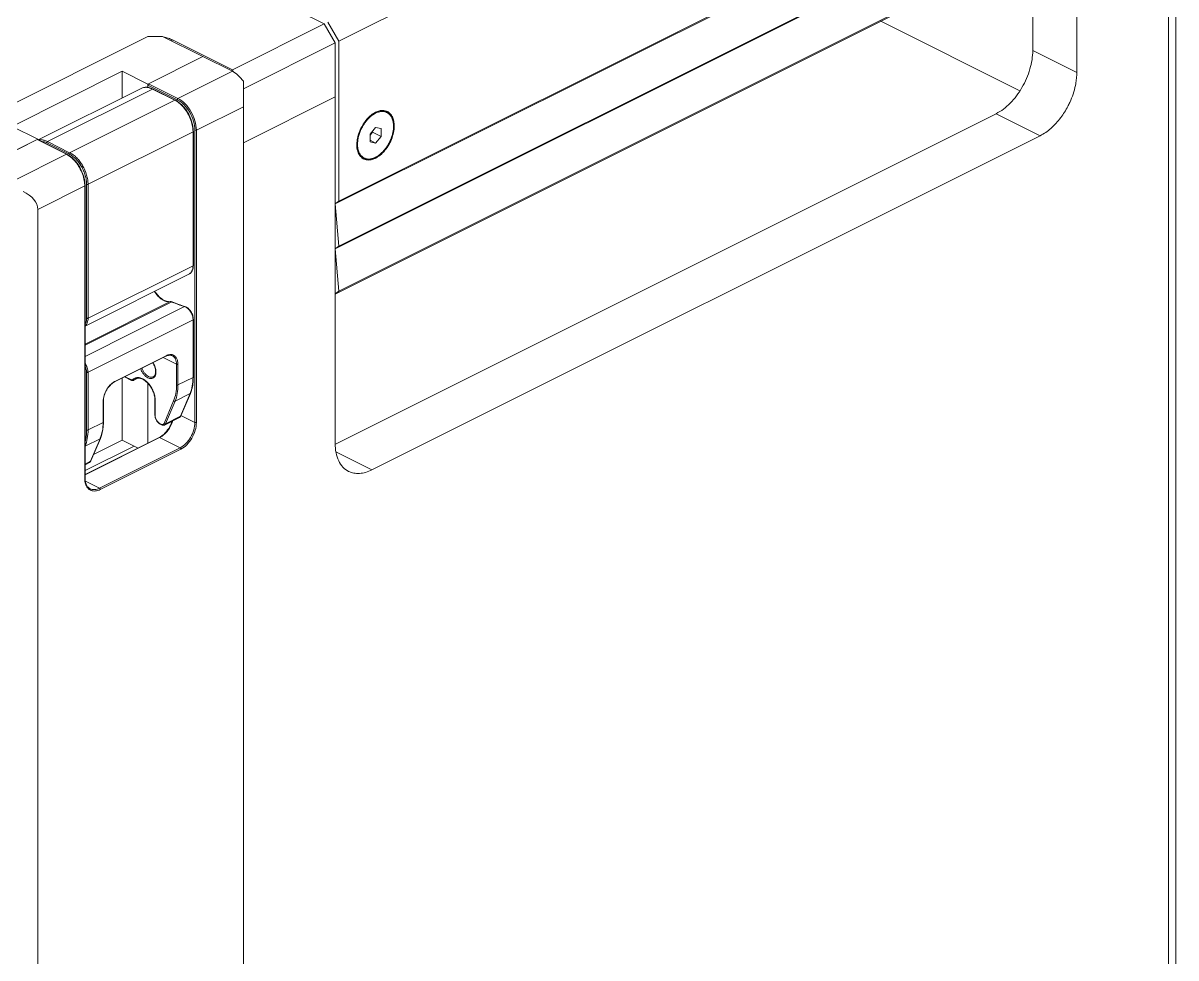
# Model space of a CAD drawing. Header units: millimetres. Extents: x 0 to 9253, y 0 to 2730.
# Drawn here: x 2019.2 to 2241.2, y 2056.6 to 2236.6 of the extents above; entities that cross this region are included whole.
import ezdxf

# ---------------------------------------------------------------- set-up
doc = ezdxf.new("R2010")
doc.units = ezdxf.units.MM
doc.layers.get('0').update_dxf_attribs({"lineweight": 13})

msp = doc.modelspace()

# ---------------------------------------------------------------- linework, layer by layer
for p, q in [((2241.21, 1870.95), (2241.21, 2315.22)), ((2221.41, 2303.87), (2079.99, 2233.16)), ((2239.79, 2302.66), (2239.79, 1883.51)), ((2222.11, 2293.82), (2222.11, 2227.14)), ((2220.7, 2272.52), (2079.28, 2201.81)), ((2221.41, 2273.04), (2079.99, 2202.33)), ((2220.7, 2263.88), (2079.28, 2193.17)), ((2221.41, 2264.39), (2079.99, 2193.68)), ((2220.4, 2255.01), (2079.28, 2184.45)), ((2221.41, 2255.74), (2079.99, 2185.03)), ((2213.63, 2251.62), (2213.63, 2231.38)), ((2077.16, 2236.46), (2054.53, 2247.78)), ((2059.48, 2227.62), (2077.16, 2236.46)), ((2077.16, 2236.46), (2079.28, 2232.8)), ((2079.99, 2233.16), (2077.86, 2236.82)), ((2211.16, 2223.61), (2184.37, 2237)), ((2043.22, 2234.07), (2003.62, 2214.27)), ((2046.04, 2234.07), (2043.22, 2234.07)), ((2046.04, 2234.07), (2053.82, 2230.18)), ((2047.81, 2233.18), (2047.81, 2233.46)), ((2047.81, 2233.46), (2059.48, 2227.62)), ((2061.6, 2223.96), (2079.28, 2232.8)), ((2079.28, 2222.41), (2079.28, 2232.8)), ((2079.99, 2202.33), (2079.99, 2233.16)), ((2043.22, 2224.87), (2053.82, 2230.18)), ((2053.82, 2230.18), (2043.36, 2224.94)), ((2053.82, 2230.18), (2059.48, 2227.35)), ((2213.63, 2231.38), (2222.11, 2227.14)), ((2017.05, 2216.74), (2038.27, 2227.35)), ((2038.27, 2227.35), (2038.27, 2222.24)), ((2043.22, 2224.87), (2038.27, 2227.35)), ((2049.01, 2222.11), (2059.48, 2227.35)), ((2059.72, 2227.21), (2059.48, 2227.62)), ((2043.22, 2224.25), (2043.22, 2224.87)), ((2043.36, 2224.94), (2049.01, 2222.11)), ((2061.6, 1781.15), (2061.6, 2225.42)), ((2041.9, 2224.06), (2022.07, 2214.14)), ((2044.13, 2223.92), (2023.91, 2213.81)), ((2043.22, 2224.7), (2048.87, 2221.87)), ((2044.13, 2223.92), (2048.38, 2221.8)), ((2044.22, 2223.92), (2048.47, 2221.8)), ((2048.38, 2221.8), (2028.15, 2211.68)), ((2061.6, 2220.54), (2052.55, 2216.02)), ((2079.28, 2222.41), (2061.6, 2213.57)), ((2061.6, 2213.57), (2079.28, 2222.41)), ((2079.28, 2155.72), (2079.28, 2222.41)), ((2079.35, 2155.58), (2206.56, 2219.19)), ((2089.22, 2219.55), (2089.16, 2219.58)), ((2206.56, 2219.19), (2215.04, 2214.94)), ((2022, 2214.27), (2017.05, 2216.74)), ((2052.27, 2216.02), (2052.27, 2159.72)), ((2052.55, 2216.02), (2052.55, 2159.72)), ((2087.06, 2216.54), (2086, 2215.26)), ((2088.12, 2216.32), (2087.06, 2216.54)), ((2088.12, 2214.82), (2088.12, 2216.32)), ((2011.4, 2208.96), (2022, 2214.27)), ((2021.86, 2214.19), (2011.4, 2208.96)), ((2027.52, 2211.37), (2021.86, 2214.19)), ((2027.61, 2211.37), (2021.95, 2214.2)), ((2022, 2214.2), (2022, 2214.27)), ((2028.15, 2211.68), (2023.91, 2213.81)), ((2051.91, 2215.7), (2031.69, 2205.59)), ((2051.91, 2215.7), (2051.91, 2189.92)), ((2051.97, 2215.77), (2051.97, 2189.99)), ((2086, 2215.04), (2086.49, 2215.64)), ((2086, 2215.26), (2086, 2213.76)), ((2087.06, 2213.54), (2086, 2214.07)), ((2086, 2213.76), (2087.06, 2213.54)), ((2215.04, 2214.94), (2086.35, 2150.6)), ((2086.49, 2215.64), (2086.49, 2215.86)), ((2088.12, 2214.82), (2086.49, 2215.64)), ((2087.06, 2213.54), (2088.12, 2214.82)), ((2028.01, 2211.44), (2023.77, 2213.56)), ((2017.05, 2206.13), (2027.52, 2211.37)), ((2084.75, 2210.6), (2084.69, 2210.63)), ((2022, 2200.74), (2031.05, 2205.27)), ((2031.05, 2148.98), (2031.05, 2205.27)), ((2031.11, 2149.05), (2031.11, 2205.34)), ((2031.41, 2179.81), (2031.41, 2205.59)), ((2031.69, 2179.81), (2031.69, 2205.59)), ((2022, 1763.4), (2022, 2200.74)), ((2079.28, 2201.81), (2079.99, 2202.33)), ((2079.99, 2193.68), (2079.28, 2201.81)), ((2079.28, 2193.17), (2079.99, 2193.68)), ((2079.99, 2185.03), (2079.28, 2193.17)), ((2031.69, 2179.81), (2051.91, 2189.92)), ((2031.11, 2178.28), (2051.13, 2188.29)), ((2079.28, 2184.52), (2079.99, 2185.03)), ((2047.51, 2183), (2031.11, 2174.79)), ((2047.81, 2182.95), (2031.11, 2174.6)), ((2047.51, 2183), (2047.61, 2183)), ((2047.61, 2183), (2047.71, 2182.99)), ((2047.71, 2182.99), (2047.81, 2182.95)), ((2050.28, 2182.05), (2031.11, 2172.46)), ((2051.91, 2179.52), (2031.69, 2169.41)), ((2051.91, 2179.52), (2051.91, 2168.4)), ((2051.97, 2179.59), (2051.97, 2168.47)), ((2036.8, 2167.53), (2046.7, 2172.48)), ((2036.85, 2167.64), (2046.75, 2172.59)), ((2046.18, 2172.22), (2048.73, 2170.95)), ((2031.41, 2158.29), (2031.41, 2169.41)), ((2031.69, 2158.29), (2031.69, 2169.41)), ((2048.73, 2170.95), (2048.73, 2166.95)), ((2049.01, 2170.95), (2049.01, 2166.95)), ((2038.27, 2168.26), (2038.27, 2156.33)), ((2039.95, 2167.89), (2038.74, 2168.5)), ((2039.9, 2168), (2038.82, 2168.54)), ((2039.98, 2167.96), (2039.9, 2168)), ((2041.25, 2168.25), (2040.49, 2167.87)), ((2041.19, 2168.24), (2040.58, 2167.93)), ((2043.22, 2155.75), (2043.22, 2167.29)), ((2051.91, 2168.4), (2049.01, 2166.95)), ((2051.34, 2165.28), (2048.44, 2163.83)), ((2051.34, 2165.28), (2049.5, 2160.92)), ((2051.4, 2165.33), (2049.55, 2160.98)), ((2034.59, 2159.74), (2034.59, 2163.73)), ((2034.65, 2159.81), (2034.65, 2163.81)), ((2044.57, 2161.16), (2044.57, 2164.01)), ((2044.63, 2161.09), (2044.63, 2163.94)), ((2048.17, 2163.89), (2046.32, 2159.54)), ((2048.44, 2163.83), (2046.6, 2159.47)), ((2046.39, 2159.24), (2049.29, 2160.69)), ((2049.5, 2160.92), (2046.6, 2159.47)), ((2052.27, 2159.72), (2049.59, 2161.06)), ((2031.69, 2158.29), (2034.59, 2159.74)), ((2045.8, 2159.38), (2045.55, 2159.5)), ((2045.86, 2159.27), (2045.6, 2159.4)), ((2045.89, 2159.34), (2045.8, 2159.38)), ((2045.39, 2156.83), (2031.11, 2149.69)), ((2045.48, 2156.83), (2031.11, 2149.64)), ((2034.02, 2156.61), (2031.12, 2155.16)), ((2032.17, 2152.26), (2034.02, 2156.61)), ((2032.23, 2152.32), (2034.07, 2156.67)), ((2032.76, 2153.58), (2038.27, 2156.33)), ((2041.33, 2154.8), (2038.27, 2156.33)), ((2049.44, 2154.85), (2045.48, 2156.83)), ((2040.55, 2155.19), (2031.11, 2150.47)), ((2049.44, 2154.85), (2033.88, 2147.07)), ((2049.58, 2154.6), (2034.02, 2146.82)), ((2079.44, 2154.05), (2086.35, 2150.6)), ((2032.17, 2152.26), (2031.11, 2151.73)), ((2031.97, 2152.03), (2031.11, 2151.6)), ((2032.12, 2152.17), (2032.17, 2152.26)), ((2033.88, 2147.07), (2031.17, 2148.42))]:
    msp.add_line(p, q)
for centre, radius, start, end in [((2045.14, 2227.27), 6.76, 78.287, 79.6974), ((2046.56, 2218.16), 4.07, 62.3934, 63.4323), ((2089.75, 2214.46), 5.69, 128.2599, 129.6343), ((2089.6, 2214.66), 5.44, 125.8908, 128.2677), ((2089.5, 2214.67), 5.23, 125.1247, 128.4639), ((2089.32, 2214.91), 4.93, 124.7607, 125.0863), ((2088.42, 2217.78), 1.84, 61.3574, 68.6979), ((2088.38, 2217.87), 1.88, 63.4332, 65.4473), ((2088.48, 2217.88), 1.92, 63.4463, 68.1866), ((2088.11, 2218.04), 1.95, 53.4328, 54.0636), ((2091.04, 2213.17), 7.52, 140.3356, 143.0365), ((2046.59, 2215.7), 5.33, 0.0013, 0.7243), ((2088.91, 2213.24), 5.46, 178.652, 179.9954), ((2088.73, 2213.24), 5.28, 179.9973, 181.2288), ((2025.71, 2207.76), 4.03, 62.4178, 63.4323), ((2085.62, 2212.43), 2.03, 226.6068, 227.2664), ((2085.58, 2212.39), 1.97, 227.2362, 232.7279), ((2085.55, 2212.35), 1.92, 232.7352, 234.9497), ((2085.54, 2212.33), 1.9, 234.9494, 239.3013), ((2085.64, 2212.21), 1.93, 234.0578, 240.8405), ((2085.53, 2212.32), 1.88, 239.3074, 243.4307), ((2085.29, 2212.39), 1.94, 249.0906, 251.2504), ((2085.3, 2212.44), 1.99, 251.2752, 258.3196), ((2085.59, 2212.28), 1.88, 241.3639, 243.4327), ((2085.63, 2212.19), 1.92, 240.8526, 243.4423), ((2085.62, 2212.35), 1.95, 243.4489, 250.2702), ((2085.63, 2212.2), 1.92, 243.4435, 246.2621), ((2085.32, 2212.54), 2.09, 258.3338, 264.1538), ((2025.78, 2205.27), 5.28, 0.0013, 0.7072), ((2047.57, 2182.89), 0.124, 99.1848, 116.5408), ((2058.25, 2207.48), 26.66, 246.9358, 247.1032), ((2049.89, 2180.79), 1.31, 69.9056, 72.9919), ((2049.85, 2180.67), 1.44, 65.3095, 69.903), ((2049.56, 2179.51), 2.36, 1.8178, 5.5244), ((2049.76, 2179.52), 2.16, 0.0079, 1.7774), ((2038.03, 2165.27), 2.64, 116.576, 118.6779), ((2045.86, 2167.6), 5.96, 337.0174, 337.6875), ((2038.02, 2163.73), 3.43, 178.7928, 179.9964), ((2040.94, 2163.94), 3.69, 0.0031, 1.1199), ((2028.53, 2158.94), 5.96, 337.0174, 337.6875), ((2031.8, 2152.37), 0.377, 296.5737, 301.4529)]:
    msp.add_arc(centre, radius, start, end)
msp.add_ellipse((2014.93, 2200.74), major_axis=(7.07, 0), ratio=0.612372, start_param=0, end_param=0.927295)
for points, knots in [([(2046.51, 2233.89), (2046.63, 2233.87), (2047.08, 2233.76), (2047.51, 2233.61), (2047.81, 2233.46)], [0, 0, 0, 0, 0.266544, 1, 1, 1, 1]), ([(2206.56, 2219.19), (2207.56, 2219.69), (2209.48, 2221.19), (2211.7, 2224.18), (2213.21, 2227.67), (2213.63, 2230.18), (2213.63, 2231.38)], [0, 0, 0, 0, 0.229704, 0.488217, 0.753177, 1, 1, 1, 1]), ([(2059.48, 2227.35), (2059.89, 2227.14), (2060.68, 2226.57), (2061.31, 2225.84), (2061.6, 2225.42)], [0, 0, 0, 0, 0.472498, 1, 1, 1, 1]), ([(2222.11, 2227.14), (2222.11, 2227.03), (2222.11, 2226.55), (2222.07, 2226.08), (2222.02, 2225.72)], [0, 0, 0, 0, 0.244018, 1, 1, 1, 1]), ([(2043.22, 2224.7), (2043.22, 2224.77), (2043.26, 2224.87), (2043.34, 2224.93), (2043.36, 2224.94)], [0, 0, 0, 0, 0.766847, 1, 1, 1, 1]), ([(2222.02, 2225.72), (2221.98, 2225.36), (2221.73, 2223.87), (2221.24, 2222.42), (2220.76, 2221.37)], [0, 0, 0, 0, 0.241616, 1, 1, 1, 1]), ([(2043.22, 2224.25), (2042.99, 2224.28), (2042.64, 2224.29), (2042.2, 2224.19), (2042, 2224.11), (2041.9, 2224.06)], [0, 0, 0, 0, 0.510907, 0.756912, 1, 1, 1, 1]), ([(2041.9, 2224.06), (2042, 2224.11), (2042.2, 2224.19), (2042.64, 2224.28), (2042.99, 2224.27), (2043.21, 2224.23)], [0, 0, 0, 0, 0.240097, 0.484545, 1, 1, 1, 1]), ([(2043.21, 2224.23), (2043.29, 2224.22), (2043.61, 2224.15), (2043.91, 2224.03), (2044.13, 2223.92)], [0, 0, 0, 0, 0.237989, 1, 1, 1, 1]), ([(2044.22, 2223.92), (2044.14, 2223.96), (2043.82, 2224.11), (2043.47, 2224.21), (2043.22, 2224.25)], [0, 0, 0, 0, 0.261959, 1, 1, 1, 1]), ([(2044.22, 2223.92), (2044.21, 2223.93), (2044.18, 2223.93), (2044.15, 2223.92), (2044.13, 2223.92)], [0, 0, 0, 0, 0.463901, 1, 1, 1, 1]), ([(2048.47, 2221.8), (2048.45, 2221.81), (2048.42, 2221.81), (2048.39, 2221.8), (2048.38, 2221.8)], [0, 0, 0, 0, 0.463901, 1, 1, 1, 1]), ([(2048.44, 2221.76), (2048.72, 2221.62), (2049.27, 2221.24), (2049.75, 2220.78), (2049.98, 2220.53)], [0, 0, 0, 0, 0.478363, 1, 1, 1, 1]), ([(2048.47, 2221.8), (2048.71, 2221.68), (2049.19, 2221.38), (2049.84, 2220.8), (2050.44, 2220.11), (2050.97, 2219.31), (2051.4, 2218.45), (2051.72, 2217.56), (2051.92, 2216.66), (2051.97, 2216.06), (2051.97, 2215.77)], [0, 0, 0, 0, 0.111375, 0.23124, 0.357953, 0.489098, 0.621798, 0.753029, 0.879909, 1, 1, 1, 1]), ([(2049.01, 2222.11), (2048.99, 2222.1), (2048.92, 2222.04), (2048.87, 2221.94), (2048.87, 2221.87)], [0, 0, 0, 0, 0.233153, 1, 1, 1, 1]), ([(2048.87, 2221.87), (2049.36, 2221.63), (2050.28, 2220.91), (2051.34, 2219.48), (2052.07, 2217.8), (2052.27, 2216.6), (2052.27, 2216.02)], [0, 0, 0, 0, 0.229686, 0.488208, 0.753177, 1, 1, 1, 1]), ([(2049.01, 2222.11), (2049.52, 2221.86), (2050.48, 2221.11), (2051.59, 2219.62), (2052.34, 2217.87), (2052.55, 2216.62), (2052.55, 2216.02)], [0, 0, 0, 0, 0.229704, 0.488217, 0.753177, 1, 1, 1, 1]), ([(2049.98, 2220.53), (2050.27, 2220.2), (2050.8, 2219.48), (2051.41, 2218.28), (2051.8, 2217.03), (2051.91, 2216.18), (2051.91, 2215.77)], [0, 0, 0, 0, 0.252109, 0.510488, 0.763386, 1, 1, 1, 1]), ([(2220.76, 2221.37), (2220.64, 2221.11), (2220.14, 2220.09), (2219.53, 2219.12), (2219.02, 2218.43)], [0, 0, 0, 0, 0.251929, 1, 1, 1, 1]), ([(2083.59, 2213.31), (2083.59, 2213.55), (2083.63, 2214.05), (2083.77, 2214.81), (2084.01, 2215.57), (2084.32, 2216.31), (2084.72, 2217.03), (2085.17, 2217.68), (2085.68, 2218.27), (2086.05, 2218.61), (2086.25, 2218.76)], [0, 0, 0, 0, 0.116907, 0.240164, 0.367985, 0.498278, 0.628804, 0.757309, 0.881663, 1, 1, 1, 1]), ([(2085.68, 2218.43), (2085.64, 2218.4), (2085.49, 2218.25), (2085.36, 2218.09), (2085.26, 2217.97)], [0, 0, 0, 0, 0.246745, 1, 1, 1, 1]), ([(2086.12, 2218.84), (2086.08, 2218.81), (2085.93, 2218.68), (2085.78, 2218.54), (2085.68, 2218.43)], [0, 0, 0, 0, 0.24579, 1, 1, 1, 1]), ([(2087.06, 2219.46), (2087, 2219.43), (2086.78, 2219.31), (2086.56, 2219.18), (2086.41, 2219.06)], [0, 0, 0, 0, 0.242303, 1, 1, 1, 1]), ([(2086.5, 2219.12), (2086.72, 2219.27), (2087.07, 2219.46), (2087.55, 2219.64), (2087.89, 2219.72), (2088.23, 2219.76), (2088.56, 2219.75), (2088.87, 2219.69), (2089.07, 2219.62), (2089.16, 2219.58)], [0, 0, 0, 0, 0.285602, 0.418282, 0.544367, 0.664463, 0.779523, 0.89084, 1, 1, 1, 1]), ([(2086.51, 2218.96), (2086.56, 2218.99), (2086.73, 2219.11), (2086.92, 2219.22), (2087.06, 2219.29)], [0, 0, 0, 0, 0.25686, 1, 1, 1, 1]), ([(2088.08, 2219.79), (2088, 2219.78), (2087.64, 2219.71), (2087.3, 2219.58), (2087.06, 2219.46)], [0, 0, 0, 0, 0.236919, 1, 1, 1, 1]), ([(2087.06, 2219.29), (2087.23, 2219.37), (2087.58, 2219.52), (2088.11, 2219.63), (2088.54, 2219.63), (2088.87, 2219.57), (2089.02, 2219.52), (2089.09, 2219.49)], [0, 0, 0, 0, 0.27762, 0.533991, 0.772574, 0.887246, 1, 1, 1, 1]), ([(2087.91, 2219.76), (2088.02, 2219.77), (2088.24, 2219.79), (2088.57, 2219.77), (2088.88, 2219.7), (2089.07, 2219.62), (2089.16, 2219.58)], [0, 0, 0, 0, 0.262764, 0.514902, 0.759437, 1, 1, 1, 1]), ([(2089.19, 2219.67), (2089.02, 2219.74), (2088.65, 2219.83), (2088.27, 2219.81), (2088.08, 2219.79)], [0, 0, 0, 0, 0.485801, 1, 1, 1, 1]), ([(2088.08, 2219.79), (2088.18, 2219.79), (2088.37, 2219.79), (2088.65, 2219.76), (2088.91, 2219.69), (2089.08, 2219.62), (2089.16, 2219.58)], [0, 0, 0, 0, 0.25851, 0.509854, 0.756213, 1, 1, 1, 1]), ([(2089.22, 2219.55), (2089.33, 2219.5), (2089.53, 2219.37), (2089.79, 2219.13), (2090.03, 2218.84), (2090.22, 2218.51), (2090.37, 2218.13), (2090.51, 2217.56), (2090.55, 2217.11), (2090.55, 2216.81)], [0, 0, 0, 0, 0.109295, 0.220481, 0.335288, 0.455152, 0.581136, 0.713876, 1, 1, 1, 1]), ([(2089.58, 2219.32), (2089.56, 2219.34), (2089.46, 2219.45), (2089.35, 2219.54), (2089.27, 2219.6)], [0, 0, 0, 0, 0.253699, 1, 1, 1, 1]), ([(2089.31, 2219.39), (2089.4, 2219.34), (2089.59, 2219.22), (2089.83, 2218.99), (2090.04, 2218.71), (2090.28, 2218.27), (2090.43, 2217.76), (2090.51, 2217.21), (2090.52, 2216.92), (2090.52, 2216.77)], [0, 0, 0, 0, 0.10757, 0.217576, 0.331792, 0.451625, 0.711134, 0.852033, 1, 1, 1, 1]), ([(2090.66, 2216.84), (2090.66, 2217.15), (2090.61, 2217.75), (2090.36, 2218.55), (2089.94, 2219.2), (2089.55, 2219.5), (2089.34, 2219.6)], [0, 0, 0, 0, 0.289694, 0.549612, 0.782838, 1, 1, 1, 1]), ([(2219.02, 2218.43), (2218.46, 2217.68), (2217.26, 2216.36), (2215.79, 2215.32), (2215.04, 2214.94)], [0, 0, 0, 0, 0.526526, 1, 1, 1, 1]), ([(2085.04, 2217.69), (2084.56, 2217.05), (2083.98, 2215.99), (2083.55, 2214.49), (2083.46, 2213.73), (2083.45, 2213.37)], [0, 0, 0, 0, 0.512552, 0.763707, 1, 1, 1, 1]), ([(2090.52, 2216.77), (2090.52, 2216.57), (2090.5, 2216.14), (2090.39, 2215.5), (2090.22, 2214.85), (2089.98, 2214.21), (2089.69, 2213.58), (2089.34, 2212.98), (2088.95, 2212.42), (2088.52, 2211.91), (2088.06, 2211.47), (2087.58, 2211.1), (2087.09, 2210.8), (2086.6, 2210.59), (2086.11, 2210.47), (2085.64, 2210.44), (2085.2, 2210.51), (2084.93, 2210.62), (2084.81, 2210.69)], [0, 0, 0, 0, 0.064948, 0.133037, 0.203563, 0.275721, 0.348622, 0.421347, 0.492986, 0.562675, 0.629642, 0.693251, 0.753052, 0.808847, 0.860748, 0.909246, 0.955242, 1, 1, 1, 1]), ([(2084.86, 2210.44), (2084.99, 2210.38), (2085.28, 2210.29), (2085.91, 2210.24), (2086.77, 2210.44), (2087.77, 2211.01), (2088.7, 2211.87), (2089.52, 2212.97), (2090.15, 2214.22), (2090.56, 2215.52), (2090.66, 2216.41), (2090.66, 2216.84)], [0, 0, 0, 0, 0.044797, 0.091258, 0.1928, 0.309534, 0.4406, 0.581646, 0.72641, 0.867974, 1, 1, 1, 1]), ([(2090.55, 2216.81), (2090.55, 2216.61), (2090.53, 2216.2), (2090.43, 2215.57), (2090.27, 2214.94), (2090.05, 2214.31), (2089.77, 2213.69), (2089.44, 2213.1), (2089.07, 2212.55), (2088.67, 2212.04), (2088.23, 2211.58), (2087.76, 2211.19), (2087.29, 2210.87), (2086.8, 2210.63), (2086.32, 2210.46), (2085.85, 2210.39), (2085.39, 2210.4), (2085.1, 2210.46), (2084.96, 2210.51)], [0, 0, 0, 0, 0.063946, 0.130778, 0.199896, 0.270609, 0.342138, 0.413677, 0.484417, 0.553583, 0.620474, 0.684495, 0.745207, 0.802368, 0.855981, 0.906339, 0.954046, 1, 1, 1, 1]), ([(2021.86, 2214.19), (2021.87, 2214.2), (2021.9, 2214.21), (2021.93, 2214.21), (2021.95, 2214.2)], [0, 0, 0, 0, 0.281659, 1, 1, 1, 1]), ([(2022.56, 2214.15), (2022.52, 2214.15), (2022.38, 2214.15), (2022.24, 2214.13), (2022.14, 2214.11)], [0, 0, 0, 0, 0.254443, 1, 1, 1, 1]), ([(2023.91, 2213.81), (2023.69, 2213.92), (2023.25, 2214.09), (2022.78, 2214.15), (2022.56, 2214.15)], [0, 0, 0, 0, 0.524539, 1, 1, 1, 1]), ([(2023.77, 2213.56), (2023.58, 2213.66), (2023.19, 2213.81), (2022.77, 2213.89), (2022.57, 2213.89)], [0, 0, 0, 0, 0.522648, 1, 1, 1, 1]), ([(2023.77, 2213.56), (2023.77, 2213.61), (2023.79, 2213.69), (2023.85, 2213.77), (2023.89, 2213.8), (2023.91, 2213.81)], [0, 0, 0, 0, 0.509738, 0.769361, 1, 1, 1, 1]), ([(2051.97, 2215.77), (2051.97, 2215.76), (2051.96, 2215.72), (2051.93, 2215.71), (2051.91, 2215.7)], [0, 0, 0, 0, 0.43201, 1, 1, 1, 1]), ([(2086, 2215.04), (2086.07, 2215.14), (2086.21, 2215.35), (2086.32, 2215.58), (2086.36, 2215.7)], [0, 0, 0, 0, 0.497407, 1, 1, 1, 1]), ([(2028.01, 2211.44), (2028.01, 2211.49), (2028.04, 2211.57), (2028.1, 2211.64), (2028.13, 2211.67), (2028.15, 2211.68)], [0, 0, 0, 0, 0.509738, 0.769361, 1, 1, 1, 1]), ([(2031.41, 2205.59), (2031.41, 2205.87), (2031.36, 2206.45), (2031.16, 2207.32), (2030.85, 2208.19), (2030.43, 2209.03), (2029.92, 2209.8), (2029.34, 2210.48), (2028.71, 2211.03), (2028.25, 2211.32), (2028.01, 2211.44)], [0, 0, 0, 0, 0.119775, 0.246813, 0.378463, 0.511666, 0.643235, 0.770119, 0.889679, 1, 1, 1, 1]), ([(2031.69, 2205.59), (2031.69, 2205.88), (2031.64, 2206.49), (2031.44, 2207.39), (2031.11, 2208.3), (2030.67, 2209.17), (2030.14, 2209.98), (2029.53, 2210.68), (2028.88, 2211.26), (2028.4, 2211.56), (2028.15, 2211.68)], [0, 0, 0, 0, 0.119775, 0.246813, 0.378463, 0.511666, 0.643235, 0.770119, 0.889679, 1, 1, 1, 1]), ([(2083.45, 2213.13), (2083.45, 2212.96), (2083.5, 2212.35), (2083.66, 2211.75), (2083.88, 2211.36)], [0, 0, 0, 0, 0.272612, 1, 1, 1, 1]), ([(2084.69, 2210.64), (2084.6, 2210.68), (2084.44, 2210.79), (2084.21, 2210.99), (2084.01, 2211.23), (2083.84, 2211.51), (2083.7, 2211.81), (2083.55, 2212.27), (2083.49, 2212.64), (2083.47, 2212.89)], [0, 0, 0, 0, 0.110125, 0.222258, 0.337864, 0.458164, 0.584087, 0.716234, 1, 1, 1, 1]), ([(2084.81, 2210.69), (2084.71, 2210.74), (2084.53, 2210.86), (2084.28, 2211.1), (2084.07, 2211.37), (2083.84, 2211.81), (2083.68, 2212.32), (2083.6, 2212.87), (2083.59, 2213.16), (2083.59, 2213.31)], [0, 0, 0, 0, 0.10757, 0.217576, 0.331792, 0.451625, 0.711134, 0.852033, 1, 1, 1, 1]), ([(2084.23, 2210.96), (2084.15, 2211.03), (2084.01, 2211.19), (2083.89, 2211.37), (2083.83, 2211.46)], [0, 0, 0, 0, 0.490337, 1, 1, 1, 1]), ([(2027.52, 2211.37), (2027.53, 2211.37), (2027.55, 2211.38), (2027.59, 2211.38), (2027.61, 2211.37)], [0, 0, 0, 0, 0.281659, 1, 1, 1, 1]), ([(2028.61, 2210.61), (2028.53, 2210.68), (2028.21, 2210.95), (2027.86, 2211.19), (2027.58, 2211.33)], [0, 0, 0, 0, 0.26204, 1, 1, 1, 1]), ([(2027.61, 2211.37), (2028.11, 2211.12), (2029.06, 2210.38), (2030.16, 2208.9), (2030.91, 2207.18), (2031.11, 2205.94), (2031.11, 2205.34)], [0, 0, 0, 0, 0.23107, 0.488981, 0.753017, 1, 1, 1, 1]), ([(2031.01, 2205.97), (2030.9, 2206.85), (2030.33, 2208.56), (2029.27, 2210.02), (2028.61, 2210.61)], [0, 0, 0, 0, 0.501968, 1, 1, 1, 1]), ([(2084.69, 2210.63), (2084.61, 2210.67), (2084.45, 2210.77), (2084.24, 2210.94), (2084.05, 2211.14), (2083.93, 2211.29), (2083.88, 2211.37)], [0, 0, 0, 0, 0.243902, 0.490326, 0.741644, 1, 1, 1, 1]), ([(2083.88, 2211.36), (2083.96, 2211.22), (2084.14, 2210.95), (2084.38, 2210.74), (2084.51, 2210.64)], [0, 0, 0, 0, 0.512946, 1, 1, 1, 1]), ([(2031.05, 2205.33), (2031.05, 2205.39), (2031.05, 2205.6), (2031.03, 2205.81), (2031.01, 2205.97)], [0, 0, 0, 0, 0.244727, 1, 1, 1, 1]), ([(2031.05, 2205.27), (2031.06, 2205.27), (2031.09, 2205.29), (2031.11, 2205.32), (2031.11, 2205.34)], [0, 0, 0, 0, 0.307658, 1, 1, 1, 1]), ([(2031.41, 2205.59), (2031.43, 2205.58), (2031.47, 2205.56), (2031.55, 2205.55), (2031.62, 2205.56), (2031.67, 2205.58), (2031.69, 2205.59)], [0, 0, 0, 0, 0.23537, 0.5, 0.76463, 1, 1, 1, 1]), ([(2051.97, 2189.99), (2051.97, 2189.8), (2051.94, 2189.45), (2051.78, 2188.95), (2051.52, 2188.55), (2051.27, 2188.36), (2051.13, 2188.29)], [0, 0, 0, 0, 0.280238, 0.536753, 0.773789, 1, 1, 1, 1]), ([(2051.91, 2189.92), (2051.91, 2189.73), (2051.88, 2189.39), (2051.74, 2188.91), (2051.52, 2188.59), (2051.31, 2188.4), (2051.19, 2188.32), (2051.13, 2188.29)], [0, 0, 0, 0, 0.289488, 0.54912, 0.782176, 0.892165, 1, 1, 1, 1]), ([(2051.97, 2189.99), (2051.97, 2189.97), (2051.96, 2189.94), (2051.93, 2189.93), (2051.91, 2189.92)], [0, 0, 0, 0, 0.43201, 1, 1, 1, 1]), ([(2044.48, 2184.97), (2044.67, 2184.65), (2045.11, 2184.08), (2045.77, 2183.5), (2046.33, 2183.19), (2046.73, 2183.04), (2047.13, 2182.97), (2047.39, 2182.98), (2047.51, 2183)], [0, 0, 0, 0, 0.293129, 0.561961, 0.68414, 0.797326, 0.902135, 1, 1, 1, 1]), ([(2044.55, 2185), (2044.74, 2184.68), (2045.08, 2184.23), (2045.6, 2183.73), (2046, 2183.43), (2046.4, 2183.2), (2046.8, 2183.05), (2047.19, 2182.98), (2047.43, 2182.99), (2047.55, 2183.01)], [0, 0, 0, 0, 0.298823, 0.439419, 0.571529, 0.693818, 0.805587, 0.907163, 1, 1, 1, 1]), ([(2047.89, 2182.96), (2047.84, 2182.98), (2047.73, 2183.02), (2047.61, 2183.02), (2047.55, 2183.01)], [0, 0, 0, 0, 0.508531, 1, 1, 1, 1]), ([(2047.89, 2182.96), (2047.88, 2182.96), (2047.85, 2182.97), (2047.82, 2182.96), (2047.81, 2182.95)], [0, 0, 0, 0, 0.471052, 1, 1, 1, 1]), ([(2047.88, 2182.92), (2048.08, 2182.84), (2048.87, 2182.52), (2049.67, 2182.23), (2050.28, 2182.05)], [0, 0, 0, 0, 0.254552, 1, 1, 1, 1]), ([(2047.89, 2182.96), (2048.1, 2182.87), (2048.91, 2182.54), (2049.73, 2182.25), (2050.36, 2182.06)], [0, 0, 0, 0, 0.254777, 1, 1, 1, 1]), ([(2050.36, 2182.06), (2050.35, 2182.06), (2050.32, 2182.06), (2050.29, 2182.05), (2050.28, 2182.05)], [0, 0, 0, 0, 0.480576, 1, 1, 1, 1]), ([(2051.97, 2179.59), (2051.97, 2179.85), (2051.9, 2180.25), (2051.7, 2180.75), (2051.5, 2181.11), (2051.26, 2181.44), (2050.9, 2181.79), (2050.58, 2181.99), (2050.36, 2182.06)], [0, 0, 0, 0, 0.251575, 0.384878, 0.518747, 0.649769, 0.774951, 1, 1, 1, 1]), ([(2050.45, 2181.98), (2050.64, 2181.89), (2051.01, 2181.63), (2051.45, 2181.09), (2051.77, 2180.44), (2051.88, 2179.97), (2051.9, 2179.74)], [0, 0, 0, 0, 0.225282, 0.480136, 0.745758, 1, 1, 1, 1]), ([(2031.11, 2178.68), (2031.16, 2178.76), (2031.27, 2178.96), (2031.38, 2179.34), (2031.41, 2179.65), (2031.41, 2179.81)], [0, 0, 0, 0, 0.225146, 0.593078, 1, 1, 1, 1]), ([(2031.11, 2178.31), (2031.21, 2178.39), (2031.38, 2178.58), (2031.56, 2178.93), (2031.67, 2179.35), (2031.69, 2179.65), (2031.69, 2179.81)], [0, 0, 0, 0, 0.218458, 0.454946, 0.715106, 1, 1, 1, 1]), ([(2031.41, 2179.81), (2031.43, 2179.8), (2031.47, 2179.78), (2031.55, 2179.77), (2031.62, 2179.78), (2031.67, 2179.8), (2031.69, 2179.81)], [0, 0, 0, 0, 0.23537, 0.5, 0.76463, 1, 1, 1, 1]), ([(2051.97, 2179.59), (2051.97, 2179.58), (2051.96, 2179.54), (2051.93, 2179.53), (2051.91, 2179.52)], [0, 0, 0, 0, 0.43201, 1, 1, 1, 1]), ([(2046.7, 2172.48), (2046.81, 2172.54), (2047.03, 2172.62), (2047.37, 2172.69), (2047.68, 2172.67), (2047.87, 2172.61), (2047.95, 2172.57)], [0, 0, 0, 0, 0.28942, 0.548356, 0.782012, 1, 1, 1, 1]), ([(2046.75, 2172.59), (2046.75, 2172.56), (2046.75, 2172.52), (2046.72, 2172.49), (2046.7, 2172.48)], [0, 0, 0, 0, 0.551624, 1, 1, 1, 1]), ([(2046.75, 2172.59), (2046.86, 2172.64), (2047.07, 2172.73), (2047.4, 2172.81), (2047.72, 2172.82), (2047.92, 2172.78), (2048.02, 2172.75)], [0, 0, 0, 0, 0.276554, 0.533286, 0.772652, 1, 1, 1, 1]), ([(2047.95, 2172.57), (2048.07, 2172.51), (2048.31, 2172.33), (2048.55, 2171.95), (2048.7, 2171.48), (2048.73, 2171.13), (2048.73, 2170.95)], [0, 0, 0, 0, 0.217154, 0.450413, 0.71026, 1, 1, 1, 1]), ([(2048.02, 2172.75), (2048.09, 2172.72), (2048.24, 2172.66), (2048.44, 2172.52), (2048.61, 2172.33), (2048.81, 2172.03), (2048.98, 2171.57), (2049.01, 2171.16), (2049.01, 2170.95)], [0, 0, 0, 0, 0.109028, 0.218733, 0.331702, 0.450118, 0.708419, 1, 1, 1, 1]), ([(2031.69, 2169.41), (2031.69, 2169.55), (2031.66, 2169.84), (2031.51, 2170.42), (2031.29, 2170.84), (2031.11, 2171.09)], [0, 0, 0, 0, 0.234661, 0.485098, 1, 1, 1, 1]), ([(2031.41, 2169.41), (2031.41, 2169.6), (2031.35, 2169.99), (2031.21, 2170.37), (2031.11, 2170.55)], [0, 0, 0, 0, 0.481888, 1, 1, 1, 1]), ([(2031.41, 2169.41), (2031.43, 2169.4), (2031.47, 2169.38), (2031.55, 2169.38), (2031.62, 2169.38), (2031.67, 2169.4), (2031.69, 2169.41)], [0, 0, 0, 0, 0.23537, 0.5, 0.76463, 1, 1, 1, 1]), ([(2043.22, 2168.34), (2043.07, 2168.41), (2042.77, 2168.61), (2042.39, 2169.01), (2042.07, 2169.5), (2041.9, 2169.86), (2041.84, 2170.05)], [0, 0, 0, 0, 0.224075, 0.471868, 0.734386, 1, 1, 1, 1]), ([(2043.36, 2168.58), (2043.22, 2168.65), (2042.95, 2168.84), (2042.59, 2169.21), (2042.3, 2169.66), (2042.15, 2170), (2042.09, 2170.18)], [0, 0, 0, 0, 0.224108, 0.47222, 0.734895, 1, 1, 1, 1]), ([(2044.16, 2171.21), (2044.24, 2171.08), (2044.4, 2170.82), (2044.57, 2170.4), (2044.68, 2169.98), (2044.72, 2169.58), (2044.7, 2169.21), (2044.61, 2168.9), (2044.46, 2168.66), (2044.32, 2168.56), (2044.25, 2168.52)], [0, 0, 0, 0, 0.154413, 0.308707, 0.457657, 0.596399, 0.720893, 0.828513, 0.919814, 1, 1, 1, 1]), ([(2044.2, 2171.23), (2044.28, 2171.11), (2044.39, 2170.92), (2044.51, 2170.65), (2044.64, 2170.31), (2044.76, 2169.85), (2044.78, 2169.35), (2044.72, 2168.99), (2044.65, 2168.76), (2044.53, 2168.56), (2044.44, 2168.45), (2044.38, 2168.4)], [0, 0, 0, 0, 0.144684, 0.217303, 0.289476, 0.498624, 0.689283, 0.775741, 0.85588, 0.930222, 1, 1, 1, 1]), ([(2049.01, 2170.95), (2048.99, 2170.94), (2048.95, 2170.92), (2048.87, 2170.92), (2048.8, 2170.92), (2048.75, 2170.94), (2048.73, 2170.95)], [0, 0, 0, 0, 0.23537, 0.5, 0.76463, 1, 1, 1, 1]), ([(2034.59, 2163.81), (2034.6, 2164.18), (2034.7, 2164.75), (2034.96, 2165.48), (2035.23, 2166.01), (2035.56, 2166.51), (2036.03, 2167.08), (2036.46, 2167.42), (2036.77, 2167.59)], [0, 0, 0, 0, 0.246705, 0.377944, 0.510647, 0.64188, 0.768828, 1, 1, 1, 1]), ([(2034.65, 2163.81), (2034.65, 2163.98), (2034.68, 2164.35), (2034.85, 2165.1), (2035.16, 2165.83), (2035.6, 2166.49), (2035.97, 2166.92), (2036.37, 2167.27), (2036.65, 2167.46), (2036.8, 2167.53)], [0, 0, 0, 0, 0.119292, 0.246677, 0.512726, 0.645079, 0.772313, 0.89143, 1, 1, 1, 1]), ([(2036.85, 2167.64), (2036.85, 2167.61), (2036.85, 2167.57), (2036.82, 2167.54), (2036.8, 2167.53)], [0, 0, 0, 0, 0.551624, 1, 1, 1, 1]), ([(2039.95, 2167.89), (2039.93, 2167.9), (2039.91, 2167.93), (2039.9, 2167.97), (2039.9, 2168)], [0, 0, 0, 0, 0.448376, 1, 1, 1, 1]), ([(2039.95, 2167.89), (2040.04, 2167.85), (2040.17, 2167.81), (2040.36, 2167.82), (2040.45, 2167.85), (2040.49, 2167.87)], [0, 0, 0, 0, 0.509533, 0.755582, 1, 1, 1, 1]), ([(2040.14, 2167.94), (2040.12, 2167.94), (2040.07, 2167.94), (2040.02, 2167.95), (2039.98, 2167.96)], [0, 0, 0, 0, 0.238142, 1, 1, 1, 1]), ([(2040.33, 2168.03), (2040.3, 2168), (2040.24, 2167.96), (2040.17, 2167.95), (2040.14, 2167.94)], [0, 0, 0, 0, 0.496823, 1, 1, 1, 1]), ([(2040.82, 2168.32), (2040.73, 2168.29), (2040.55, 2168.21), (2040.4, 2168.09), (2040.33, 2168.03)], [0, 0, 0, 0, 0.497635, 1, 1, 1, 1]), ([(2040.58, 2167.93), (2040.56, 2167.92), (2040.5, 2167.91), (2040.44, 2167.93), (2040.41, 2167.95)], [0, 0, 0, 0, 0.470393, 1, 1, 1, 1]), ([(2040.58, 2167.93), (2040.57, 2167.92), (2040.54, 2167.9), (2040.51, 2167.88), (2040.49, 2167.87)], [0, 0, 0, 0, 0.252789, 1, 1, 1, 1]), ([(2040.88, 2168.14), (2040.85, 2168.13), (2040.74, 2168.07), (2040.65, 2167.99), (2040.58, 2167.93)], [0, 0, 0, 0, 0.24843, 1, 1, 1, 1]), ([(2044.63, 2164.02), (2044.62, 2164.3), (2044.55, 2164.88), (2044.28, 2165.73), (2043.87, 2166.55), (2043.34, 2167.26), (2042.73, 2167.84), (2042.18, 2168.18), (2041.73, 2168.34), (2041.41, 2168.39), (2041.11, 2168.39), (2040.91, 2168.35), (2040.82, 2168.32)], [0, 0, 0, 0, 0.131807, 0.272438, 0.41605, 0.556268, 0.687272, 0.804859, 0.85822, 0.908101, 0.955062, 1, 1, 1, 1]), ([(2041.25, 2168.25), (2041.21, 2168.25), (2041.09, 2168.23), (2040.96, 2168.18), (2040.88, 2168.14)], [0, 0, 0, 0, 0.256972, 1, 1, 1, 1]), ([(2044.57, 2164.01), (2044.57, 2164.27), (2044.51, 2164.79), (2044.29, 2165.57), (2043.94, 2166.33), (2043.48, 2167.01), (2042.95, 2167.58), (2042.46, 2167.94), (2042.06, 2168.13), (2041.7, 2168.25), (2041.42, 2168.27), (2041.25, 2168.25)], [0, 0, 0, 0, 0.12903, 0.267974, 0.41117, 0.552452, 0.685879, 0.806422, 0.86088, 0.911171, 1, 1, 1, 1]), ([(2044.38, 2168.4), (2044.31, 2168.33), (2044.15, 2168.23), (2043.85, 2168.17), (2043.53, 2168.2), (2043.32, 2168.28), (2043.22, 2168.34)], [0, 0, 0, 0, 0.230632, 0.465078, 0.718515, 1, 1, 1, 1]), ([(2044.25, 2168.52), (2044.19, 2168.49), (2044.05, 2168.45), (2043.83, 2168.43), (2043.59, 2168.48), (2043.43, 2168.54), (2043.36, 2168.58)], [0, 0, 0, 0, 0.227102, 0.464629, 0.720925, 1, 1, 1, 1]), ([(2051.91, 2168.4), (2051.91, 2167.86), (2051.83, 2166.81), (2051.56, 2165.8), (2051.37, 2165.34)], [0, 0, 0, 0, 0.523993, 1, 1, 1, 1]), ([(2051.4, 2165.33), (2051.49, 2165.56), (2051.71, 2166.17), (2051.92, 2167.22), (2051.97, 2168.05), (2051.97, 2168.47)], [0, 0, 0, 0, 0.232818, 0.60338, 1, 1, 1, 1]), ([(2051.97, 2168.47), (2051.97, 2168.46), (2051.96, 2168.43), (2051.93, 2168.41), (2051.91, 2168.4)], [0, 0, 0, 0, 0.43201, 1, 1, 1, 1]), ([(2048.73, 2166.95), (2048.73, 2166.4), (2048.65, 2165.36), (2048.36, 2164.34), (2048.17, 2163.89)], [0, 0, 0, 0, 0.524651, 1, 1, 1, 1]), ([(2049.01, 2166.95), (2049.01, 2166.39), (2048.93, 2165.33), (2048.64, 2164.29), (2048.44, 2163.83)], [0, 0, 0, 0, 0.524651, 1, 1, 1, 1]), ([(2049.01, 2166.95), (2048.99, 2166.94), (2048.95, 2166.93), (2048.87, 2166.92), (2048.8, 2166.93), (2048.75, 2166.94), (2048.73, 2166.95)], [0, 0, 0, 0, 0.23537, 0.5, 0.76463, 1, 1, 1, 1]), ([(2051.4, 2165.33), (2051.39, 2165.32), (2051.38, 2165.3), (2051.35, 2165.28), (2051.34, 2165.28)], [0, 0, 0, 0, 0.484349, 1, 1, 1, 1]), ([(2034.59, 2163.73), (2034.61, 2163.74), (2034.63, 2163.76), (2034.65, 2163.79), (2034.65, 2163.81)], [0, 0, 0, 0, 0.56799, 1, 1, 1, 1]), ([(2044.57, 2164.01), (2044.57, 2164), (2044.59, 2163.97), (2044.61, 2163.95), (2044.63, 2163.94)], [0, 0, 0, 0, 0.43201, 1, 1, 1, 1]), ([(2048.44, 2163.83), (2048.4, 2163.81), (2048.3, 2163.8), (2048.21, 2163.85), (2048.17, 2163.89)], [0, 0, 0, 0, 0.476372, 1, 1, 1, 1]), ([(2045.6, 2159.4), (2045.45, 2159.47), (2045.17, 2159.69), (2044.85, 2160.12), (2044.63, 2160.62), (2044.57, 2160.98), (2044.57, 2161.16)], [0, 0, 0, 0, 0.234146, 0.49071, 0.752651, 1, 1, 1, 1]), ([(2044.57, 2161.16), (2044.57, 2161.15), (2044.59, 2161.11), (2044.61, 2161.1), (2044.63, 2161.09)], [0, 0, 0, 0, 0.43201, 1, 1, 1, 1]), ([(2045.55, 2159.5), (2045.42, 2159.57), (2045.17, 2159.76), (2044.88, 2160.15), (2044.68, 2160.61), (2044.63, 2160.93), (2044.63, 2161.09)], [0, 0, 0, 0, 0.22969, 0.488215, 0.753192, 1, 1, 1, 1]), ([(2049.55, 2160.98), (2049.52, 2160.92), (2049.46, 2160.8), (2049.35, 2160.72), (2049.29, 2160.69)], [0, 0, 0, 0, 0.505143, 1, 1, 1, 1]), ([(2049.5, 2160.92), (2049.47, 2160.87), (2049.42, 2160.78), (2049.34, 2160.72), (2049.29, 2160.69)], [0, 0, 0, 0, 0.52046, 1, 1, 1, 1]), ([(2049.55, 2160.98), (2049.54, 2160.97), (2049.53, 2160.94), (2049.51, 2160.93), (2049.5, 2160.92)], [0, 0, 0, 0, 0.484349, 1, 1, 1, 1]), ([(2031.12, 2156), (2031.16, 2156.17), (2031.34, 2156.93), (2031.41, 2157.7), (2031.41, 2158.29)], [0, 0, 0, 0, 0.237382, 1, 1, 1, 1]), ([(2031.12, 2155.16), (2031.32, 2155.63), (2031.61, 2156.66), (2031.69, 2157.73), (2031.69, 2158.29)], [0, 0, 0, 0, 0.475349, 1, 1, 1, 1]), ([(2031.41, 2158.29), (2031.43, 2158.28), (2031.47, 2158.26), (2031.55, 2158.26), (2031.62, 2158.26), (2031.67, 2158.28), (2031.69, 2158.29)], [0, 0, 0, 0, 0.23537, 0.5, 0.76463, 1, 1, 1, 1]), ([(2034.04, 2156.68), (2034.23, 2157.14), (2034.51, 2158.15), (2034.59, 2159.19), (2034.59, 2159.74)], [0, 0, 0, 0, 0.476007, 1, 1, 1, 1]), ([(2034.65, 2159.81), (2034.65, 2159.52), (2034.6, 2158.46), (2034.38, 2157.39), (2034.07, 2156.67)], [0, 0, 0, 0, 0.267957, 1, 1, 1, 1]), ([(2034.59, 2159.74), (2034.61, 2159.75), (2034.63, 2159.76), (2034.65, 2159.8), (2034.65, 2159.81)], [0, 0, 0, 0, 0.56799, 1, 1, 1, 1]), ([(2045.6, 2159.4), (2045.58, 2159.4), (2045.56, 2159.44), (2045.55, 2159.48), (2045.55, 2159.5)], [0, 0, 0, 0, 0.448376, 1, 1, 1, 1]), ([(2045.86, 2159.27), (2045.84, 2159.28), (2045.81, 2159.31), (2045.8, 2159.35), (2045.8, 2159.38)], [0, 0, 0, 0, 0.448376, 1, 1, 1, 1]), ([(2046.39, 2159.24), (2046.35, 2159.22), (2046.27, 2159.2), (2046.08, 2159.18), (2045.94, 2159.23), (2045.86, 2159.27)], [0, 0, 0, 0, 0.244415, 0.490461, 1, 1, 1, 1]), ([(2046.04, 2159.32), (2046.03, 2159.32), (2045.98, 2159.32), (2045.93, 2159.33), (2045.89, 2159.34)], [0, 0, 0, 0, 0.238114, 1, 1, 1, 1]), ([(2046.32, 2159.54), (2046.3, 2159.48), (2046.24, 2159.4), (2046.13, 2159.34), (2046.07, 2159.32), (2046.04, 2159.32)], [0, 0, 0, 0, 0.513312, 0.75431, 1, 1, 1, 1]), ([(2047.93, 2160.01), (2047.76, 2159.51), (2047.3, 2158.58), (2046.64, 2157.78), (2046.26, 2157.44)], [0, 0, 0, 0, 0.511737, 1, 1, 1, 1]), ([(2046.6, 2159.47), (2046.55, 2159.45), (2046.45, 2159.45), (2046.36, 2159.5), (2046.32, 2159.54)], [0, 0, 0, 0, 0.476372, 1, 1, 1, 1]), ([(2046.6, 2159.47), (2046.58, 2159.42), (2046.52, 2159.33), (2046.44, 2159.27), (2046.39, 2159.24)], [0, 0, 0, 0, 0.52046, 1, 1, 1, 1]), ([(2048.03, 2160.06), (2047.95, 2159.83), (2047.6, 2158.93), (2047.05, 2158.11), (2046.54, 2157.61)], [0, 0, 0, 0, 0.25403, 1, 1, 1, 1]), ([(2052.27, 2159.72), (2052.27, 2159.24), (2052.1, 2158.24), (2051.5, 2156.84), (2050.61, 2155.65), (2049.84, 2155.05), (2049.44, 2154.85)], [0, 0, 0, 0, 0.246823, 0.511783, 0.770297, 1, 1, 1, 1]), ([(2052.55, 2159.72), (2052.55, 2159.22), (2052.37, 2158.16), (2051.74, 2156.7), (2050.81, 2155.44), (2050, 2154.81), (2049.58, 2154.6)], [0, 0, 0, 0, 0.246797, 0.511768, 0.770292, 1, 1, 1, 1]), ([(2034.02, 2156.61), (2034.03, 2156.62), (2034.05, 2156.63), (2034.07, 2156.66), (2034.07, 2156.67)], [0, 0, 0, 0, 0.515651, 1, 1, 1, 1]), ([(2046.26, 2157.44), (2046.19, 2157.38), (2045.92, 2157.15), (2045.62, 2156.95), (2045.39, 2156.83)], [0, 0, 0, 0, 0.264263, 1, 1, 1, 1]), ([(2045.48, 2156.83), (2045.47, 2156.83), (2045.44, 2156.84), (2045.41, 2156.84), (2045.39, 2156.83)], [0, 0, 0, 0, 0.281659, 1, 1, 1, 1]), ([(2046.02, 2157.16), (2045.98, 2157.13), (2045.8, 2157.01), (2045.62, 2156.9), (2045.48, 2156.83)], [0, 0, 0, 0, 0.258431, 1, 1, 1, 1]), ([(2046.54, 2157.61), (2046.5, 2157.57), (2046.33, 2157.41), (2046.16, 2157.26), (2046.02, 2157.16)], [0, 0, 0, 0, 0.256391, 1, 1, 1, 1]), ([(2049.58, 2154.6), (2049.58, 2154.68), (2049.53, 2154.78), (2049.46, 2154.84), (2049.44, 2154.85)], [0, 0, 0, 0, 0.766847, 1, 1, 1, 1]), ([(2081.88, 2150.31), (2081.47, 2150.52), (2080.7, 2151.1), (2079.87, 2152.37), (2079.38, 2153.96), (2079.28, 2155.11), (2079.28, 2155.72)], [0, 0, 0, 0, 0.217166, 0.450361, 0.71044, 1, 1, 1, 1]), ([(2031.97, 2152.03), (2032.03, 2152.06), (2032.13, 2152.14), (2032.2, 2152.26), (2032.23, 2152.32)], [0, 0, 0, 0, 0.494854, 1, 1, 1, 1]), ([(2032, 2152.05), (2032.01, 2152.06), (2032.06, 2152.09), (2032.1, 2152.13), (2032.12, 2152.17)], [0, 0, 0, 0, 0.243652, 1, 1, 1, 1]), ([(2032.17, 2152.26), (2032.18, 2152.27), (2032.21, 2152.28), (2032.22, 2152.3), (2032.23, 2152.32)], [0, 0, 0, 0, 0.515651, 1, 1, 1, 1]), ([(2086.35, 2150.6), (2085.96, 2150.41), (2085.19, 2150.09), (2084.01, 2149.87), (2082.88, 2149.93), (2082.19, 2150.16), (2081.88, 2150.31)], [0, 0, 0, 0, 0.27889, 0.535361, 0.772947, 1, 1, 1, 1]), ([(2031.05, 2148.98), (2031.06, 2148.98), (2031.09, 2149), (2031.11, 2149.03), (2031.11, 2149.05)], [0, 0, 0, 0, 0.307658, 1, 1, 1, 1]), ([(2031.2, 2147.92), (2031.17, 2148), (2031.09, 2148.35), (2031.05, 2148.71), (2031.05, 2148.98)], [0, 0, 0, 0, 0.236664, 1, 1, 1, 1]), ([(2032.09, 2146.95), (2031.94, 2147.03), (2031.65, 2147.25), (2031.34, 2147.73), (2031.15, 2148.35), (2031.11, 2148.81), (2031.11, 2149.05)], [0, 0, 0, 0, 0.208867, 0.439096, 0.701926, 1, 1, 1, 1]), ([(2034.02, 2146.82), (2033.74, 2146.68), (2033.16, 2146.48), (2032.26, 2146.57), (2031.54, 2147.1), (2031.29, 2147.64), (2031.2, 2147.92)], [0, 0, 0, 0, 0.273227, 0.510763, 0.741779, 1, 1, 1, 1]), ([(2033.88, 2147.07), (2033.59, 2146.92), (2033.12, 2146.77), (2032.5, 2146.8), (2032.22, 2146.89), (2032.09, 2146.95)], [0, 0, 0, 0, 0.534133, 0.772347, 1, 1, 1, 1]), ([(2034.02, 2146.82), (2034.02, 2146.9), (2033.98, 2147), (2033.9, 2147.06), (2033.88, 2147.07)], [0, 0, 0, 0, 0.766847, 1, 1, 1, 1])]:
    msp.add_open_spline(points, degree=3, knots=knots)
for points in [[(2052.55, 2216.02), (2052.51, 2215.99), (2052.41, 2215.98), (2052.31, 2215.99), (2052.27, 2216.02)], [(2040.41, 2167.95), (2040.38, 2167.97), (2040.35, 2167.99), (2040.33, 2168.03)], [(2052.55, 2159.72), (2052.51, 2159.7), (2052.41, 2159.69), (2052.31, 2159.7), (2052.27, 2159.72)]]:
    msp.add_open_spline(points, degree=3)

doc.saveas('drawing.dxf')
